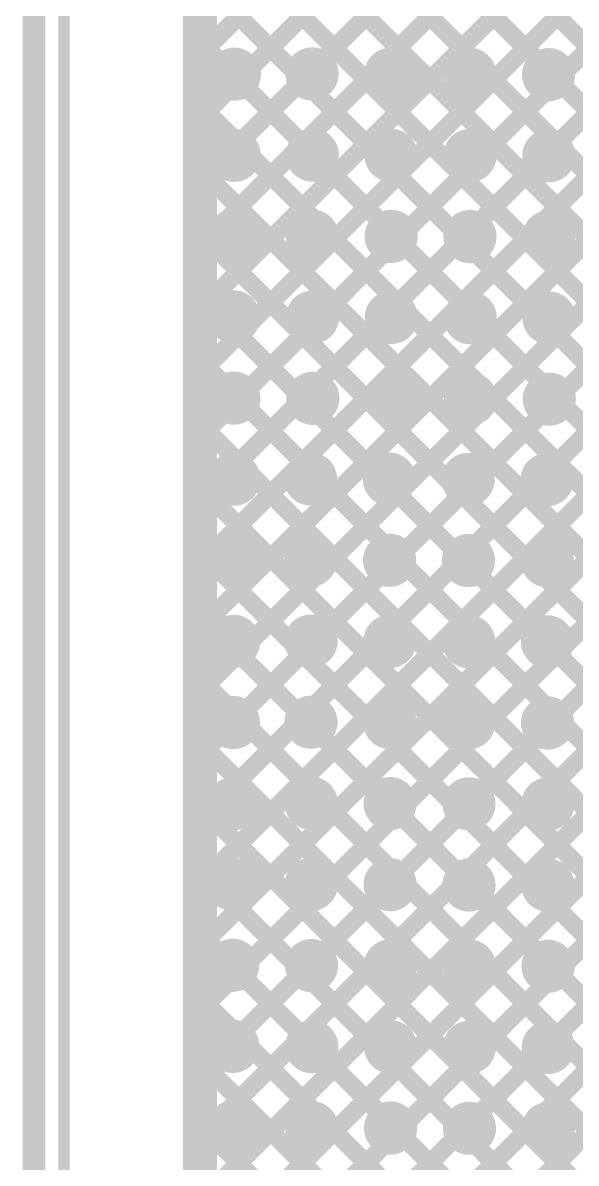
# Model space of a CAD drawing. Header units: millimetres. Extents: x 3.06 to 5.82, y 1.29 to 3.84.
# Drawn here: x 3.058 to 3.303, y 1.853 to 2.359 of the extents above; entities that cross this region are included whole.
import ezdxf

# ---------------------------------------------------------------- set-up
doc = ezdxf.new("R2010")
doc.units = ezdxf.units.MM
doc.header["$MEASUREMENT"] = 0
for name, color, linetype in [('BottomLayer', 5, 'Continuous'), ('Mechanical13', 56, 'Continuous'), ('MultiLayer', 9, 'Continuous'), ('TopLayer', 1, 'Continuous'), ('TopOverlay', 2, 'Continuous'), ('ViaHoleLayer', 16, 'Continuous')]:
    doc.layers.add(name, color=color, linetype=linetype)

# ---------------------------------------------------------------- blocks, each defined once
blk = doc.blocks.new('SMD_H______4')
at = {"layer": 'TopOverlay', "const_width": 0.005}
blk.add_lwpolyline([(0.452, 0.661), (-0.477, 0.661)], dxfattribs=at)

msp = doc.modelspace()

# ---------------------------------------------------------------- linework, layer by layer
at = {"layer": 'BottomLayer', "const_width": 0.008}
for points in [[(3.133, 1.554), (3.133, 3.532)], [(3.133, 2.02991), (3.6929, 2.58981)], [(3.133, 2.34104), (3.37896, 2.587)], [(3.133, 2.19962), (3.52038, 2.587)], [(3.133, 2.0582), (3.6618, 2.587)], [(3.133, 2.08648), (3.63352, 2.587)], [(3.133, 2.14305), (3.57695, 2.587)], [(3.133, 2.17134), (3.54866, 2.587)], [(3.133, 2.11477), (3.60523, 2.587)], [(3.133, 2.28447), (3.43553, 2.587)], [(3.133, 2.25619), (3.46381, 2.587)], [(3.133, 2.31276), (3.40724, 2.587)], [(3.133, 2.2279), (3.4921, 2.587)], [(3.133, 2.00163), (3.703, 2.57163)], [(3.133, 1.97335), (3.703, 2.54335)], [(3.133, 2.52386), (3.70808, 1.94878)], [(3.133, 1.94506), (3.703, 2.51506)], [(3.133, 2.49557), (3.70808, 1.92049)], [(3.133, 1.91678), (3.703, 2.48678)], [(3.133, 2.46729), (3.70808, 1.89221)], [(3.133, 1.88849), (3.703, 2.45849)], [(3.133, 2.439), (3.70808, 1.86393)], [(3.133, 1.86021), (3.703, 2.43021)], [(3.133, 2.41072), (3.6424, 1.90132)], [(3.133, 1.83192), (3.703, 2.40192)], [(3.133, 2.38243), (3.62772, 1.88772)], [(3.133, 1.80364), (3.703, 2.37364)], [(3.133, 2.35415), (3.624, 1.86315)], [(3.133, 1.77536), (3.703, 2.34536)], [(3.133, 2.32587), (3.624, 1.83487)], [(3.133, 1.74707), (3.703, 2.31707)], [(3.133, 2.29758), (3.624, 1.80658)], [(3.133, 1.71879), (3.703, 2.28879)], [(3.133, 2.2693), (3.624, 1.7783)], [(3.133, 1.6905), (3.70462, 2.26212)], [(3.133, 2.24101), (3.624, 1.75001)], [(3.133, 2.21273), (3.624, 1.72173)], [(3.133, 2.18444), (3.624, 1.69344)], [(3.133, 2.15616), (3.624, 1.66516)], [(3.133, 2.12788), (3.624, 1.63688)], [(3.133, 2.09959), (3.624, 1.60859)], [(3.133, 2.07131), (3.624, 1.58031)], [(3.133, 2.04302), (3.624, 1.55202)], [(3.133, 2.01474), (3.624, 1.52374)], [(3.133, 1.98645), (3.624, 1.49545)], [(3.133, 1.95817), (3.624, 1.46717)], [(3.133, 1.92989), (3.624, 1.43889)], [(3.133, 1.9016), (3.62768, 1.40692)], [(3.133, 1.87332), (3.63432, 1.372)]]:
    msp.add_lwpolyline(points, dxfattribs=at)
at = {"layer": 'BottomLayer'}
for points, const_width in [([(3.131, 2.35415, 1), (3.135, 2.35415, 1)], 0.004), ([(3.131, 2.34104, 1), (3.135, 2.34104, 1)], 0.004), ([(3.14587, 2.336, 1), (3.15768, 2.336, 1)], 0.01181), ([(3.18031, 2.33612, 1), (3.19213, 2.33612, 1)], 0.01181), ([(3.21531, 2.33601, 1), (3.22713, 2.33601, 1)], 0.01181), ([(3.25031, 2.33589, 1), (3.26213, 2.33589, 1)], 0.01181), ([(3.28531, 2.33578, 1), (3.29713, 2.33578, 1)], 0.01181), ([(3.131, 2.32587, 1), (3.135, 2.32587, 1)], 0.004), ([(3.131, 2.31276, 1), (3.135, 2.31276, 1)], 0.004), ([(3.14576, 2.3, 1), (3.15757, 2.3, 1)], 0.01181), ([(3.18043, 2.30012, 1), (3.19224, 2.30012, 1)], 0.01181), ([(3.21543, 2.30001, 1), (3.22724, 2.30001, 1)], 0.01181), ([(3.25043, 2.29989, 1), (3.26224, 2.29989, 1)], 0.01181), ([(3.28543, 2.29978, 1), (3.29724, 2.29978, 1)], 0.01181), ([(3.131, 2.29758, 1), (3.135, 2.29758, 1)], 0.004), ([(3.131, 2.28447, 1), (3.135, 2.28447, 1)], 0.004), ([(3.131, 2.2693, 1), (3.135, 2.2693, 1)], 0.004), ([(3.14543, 2.26423, 1), (3.15724, 2.26423, 1)], 0.01181), ([(3.18043, 2.26412, 1), (3.19224, 2.26412, 1)], 0.01181), ([(3.21543, 2.26401, 1), (3.22724, 2.26401, 1)], 0.01181), ([(3.25043, 2.26389, 1), (3.26224, 2.26389, 1)], 0.01181), ([(3.28543, 2.26378, 1), (3.29724, 2.26378, 1)], 0.01181), ([(3.131, 2.25619, 1), (3.135, 2.25619, 1)], 0.004), ([(3.131, 2.24101, 1), (3.135, 2.24101, 1)], 0.004), ([(3.14554, 2.22823, 1), (3.15735, 2.22823, 1)], 0.01181), ([(3.18054, 2.22812, 1), (3.19235, 2.22812, 1)], 0.01181), ([(3.21554, 2.22801, 1), (3.22735, 2.22801, 1)], 0.01181), ([(3.25054, 2.22789, 1), (3.26235, 2.22789, 1)], 0.01181), ([(3.28554, 2.22778, 1), (3.29735, 2.22778, 1)], 0.01181), ([(3.131, 2.2279, 1), (3.135, 2.2279, 1)], 0.004), ([(3.131, 2.21273, 1), (3.135, 2.21273, 1)], 0.004), ([(3.131, 2.19962, 1), (3.135, 2.19962, 1)], 0.004), ([(3.14565, 2.19223, 1), (3.15746, 2.19223, 1)], 0.01181), ([(3.18065, 2.19212, 1), (3.19246, 2.19212, 1)], 0.01181), ([(3.21565, 2.19201, 1), (3.22746, 2.19201, 1)], 0.01181), ([(3.25065, 2.19189, 1), (3.26246, 2.19189, 1)], 0.01181), ([(3.28565, 2.19178, 1), (3.29746, 2.19178, 1)], 0.01181), ([(3.131, 2.18444, 1), (3.135, 2.18444, 1)], 0.004), ([(3.131, 2.17134, 1), (3.135, 2.17134, 1)], 0.004), ([(3.14565, 2.15623, 1), (3.15746, 2.15623, 1)], 0.01181), ([(3.17965, 2.15634, 1), (3.19146, 2.15634, 1)], 0.01181), ([(3.21465, 2.15623, 1), (3.22646, 2.15623, 1)], 0.01181), ([(3.24965, 2.15612, 1), (3.26146, 2.15612, 1)], 0.01181), ([(3.28465, 2.15601, 1), (3.29646, 2.15601, 1)], 0.01181), ([(3.131, 2.15616, 1), (3.135, 2.15616, 1)], 0.004), ([(3.131, 2.14305, 1), (3.135, 2.14305, 1)], 0.004), ([(3.131, 2.12788, 1), (3.135, 2.12788, 1)], 0.004), ([(3.14554, 2.12023, 1), (3.15735, 2.12023, 1)], 0.01181), ([(3.17976, 2.12034, 1), (3.19157, 2.12034, 1)], 0.01181), ([(3.21476, 2.12023, 1), (3.22657, 2.12023, 1)], 0.01181), ([(3.24976, 2.12012, 1), (3.26157, 2.12012, 1)], 0.01181), ([(3.28476, 2.12001, 1), (3.29657, 2.12001, 1)], 0.01181), ([(3.131, 2.11477, 1), (3.135, 2.11477, 1)], 0.004), ([(3.131, 2.09959, 1), (3.135, 2.09959, 1)], 0.004), ([(3.14554, 2.08423, 1), (3.15735, 2.08423, 1)], 0.01181), ([(3.17987, 2.08434, 1), (3.19168, 2.08434, 1)], 0.01181), ([(3.21487, 2.08423, 1), (3.22668, 2.08423, 1)], 0.01181), ([(3.24987, 2.08412, 1), (3.26168, 2.08412, 1)], 0.01181), ([(3.28487, 2.08401, 1), (3.29668, 2.08401, 1)], 0.01181), ([(3.131, 2.08648, 1), (3.135, 2.08648, 1)], 0.004), ([(3.131, 2.07131, 1), (3.135, 2.07131, 1)], 0.004), ([(3.131, 2.0582, 1), (3.135, 2.0582, 1)], 0.004), ([(3.14543, 2.04823, 1), (3.15724, 2.04823, 1)], 0.01181), ([(3.17987, 2.04834, 1), (3.19168, 2.04834, 1)], 0.01181), ([(3.21487, 2.04823, 1), (3.22668, 2.04823, 1)], 0.01181), ([(3.24987, 2.04812, 1), (3.26168, 2.04812, 1)], 0.01181), ([(3.28487, 2.04801, 1), (3.29668, 2.04801, 1)], 0.01181), ([(3.131, 2.04302, 1), (3.135, 2.04302, 1)], 0.004), ([(3.131, 2.02991, 1), (3.135, 2.02991, 1)], 0.004), ([(3.14531, 2.01223, 1), (3.15713, 2.01223, 1)], 0.01181), ([(3.17998, 2.01234, 1), (3.19179, 2.01234, 1)], 0.01181), ([(3.21498, 2.01223, 1), (3.22679, 2.01223, 1)], 0.01181), ([(3.24998, 2.01212, 1), (3.26179, 2.01212, 1)], 0.01181), ([(3.28498, 2.01201, 1), (3.29679, 2.01201, 1)], 0.01181), ([(3.131, 2.01474, 1), (3.135, 2.01474, 1)], 0.004), ([(3.131, 2.00163, 1), (3.135, 2.00163, 1)], 0.004), ([(3.131, 1.98645, 1), (3.135, 1.98645, 1)], 0.004), ([(3.14498, 1.97646, 1), (3.15679, 1.97646, 1)], 0.01181), ([(3.17998, 1.97634, 1), (3.19179, 1.97634, 1)], 0.01181), ([(3.21498, 1.97623, 1), (3.22679, 1.97623, 1)], 0.01181), ([(3.24998, 1.97612, 1), (3.26179, 1.97612, 1)], 0.01181), ([(3.28498, 1.97601, 1), (3.29679, 1.97601, 1)], 0.01181), ([(3.131, 1.97335, 1), (3.135, 1.97335, 1)], 0.004), ([(3.131, 1.95817, 1), (3.135, 1.95817, 1)], 0.004), ([(3.131, 1.94506, 1), (3.135, 1.94506, 1)], 0.004), ([(3.14509, 1.94046, 1), (3.1569, 1.94046, 1)], 0.01181), ([(3.18009, 1.94034, 1), (3.1919, 1.94034, 1)], 0.01181), ([(3.21509, 1.94023, 1), (3.2269, 1.94023, 1)], 0.01181), ([(3.25009, 1.94012, 1), (3.2619, 1.94012, 1)], 0.01181), ([(3.28509, 1.94001, 1), (3.2969, 1.94001, 1)], 0.01181), ([(3.131, 1.92989, 1), (3.135, 1.92989, 1)], 0.004), ([(3.131, 1.91678, 1), (3.135, 1.91678, 1)], 0.004), ([(3.1452, 1.90446, 1), (3.15701, 1.90446, 1)], 0.01181), ([(3.1802, 1.90434, 1), (3.19201, 1.90434, 1)], 0.01181), ([(3.2152, 1.90423, 1), (3.22701, 1.90423, 1)], 0.01181), ([(3.2502, 1.90412, 1), (3.26201, 1.90412, 1)], 0.01181), ([(3.2852, 1.90401, 1), (3.29701, 1.90401, 1)], 0.01181), ([(3.131, 1.9016, 1), (3.135, 1.9016, 1)], 0.004), ([(3.131, 1.88849, 1), (3.135, 1.88849, 1)], 0.004), ([(3.1452, 1.86846, 1), (3.15701, 1.86846, 1)], 0.01181), ([(3.1802, 1.86834, 1), (3.19201, 1.86834, 1)], 0.01181), ([(3.2152, 1.86823, 1), (3.22701, 1.86823, 1)], 0.01181), ([(3.2502, 1.86812, 1), (3.26201, 1.86812, 1)], 0.01181), ([(3.2852, 1.86801, 1), (3.29701, 1.86801, 1)], 0.01181), ([(3.131, 1.87332, 1), (3.135, 1.87332, 1)], 0.004), ([(3.131, 1.86021, 1), (3.135, 1.86021, 1)], 0.004)]:
    msp.add_lwpolyline(points, format="xyb", close=True, dxfattribs=dict(at, const_width=const_width))
at = {"layer": 'Mechanical13', "const_width": 0.01}
msp.add_lwpolyline([(3.06284, 1.52328), (3.06284, 3.57903)], dxfattribs=at)
at = {"layer": 'MultiLayer', "const_width": 0.01181}
for points in [[(3.14587, 2.336, 1), (3.15768, 2.336, 1)], [(3.18031, 2.33612, 1), (3.19213, 2.33612, 1)], [(3.21531, 2.33601, 1), (3.22713, 2.33601, 1)], [(3.25031, 2.33589, 1), (3.26213, 2.33589, 1)], [(3.28531, 2.33578, 1), (3.29713, 2.33578, 1)], [(3.14576, 2.3, 1), (3.15757, 2.3, 1)], [(3.18043, 2.30012, 1), (3.19224, 2.30012, 1)], [(3.21543, 2.30001, 1), (3.22724, 2.30001, 1)], [(3.25043, 2.29989, 1), (3.26224, 2.29989, 1)], [(3.28543, 2.29978, 1), (3.29724, 2.29978, 1)], [(3.14543, 2.26423, 1), (3.15724, 2.26423, 1)], [(3.18043, 2.26412, 1), (3.19224, 2.26412, 1)], [(3.21543, 2.26401, 1), (3.22724, 2.26401, 1)], [(3.25043, 2.26389, 1), (3.26224, 2.26389, 1)], [(3.28543, 2.26378, 1), (3.29724, 2.26378, 1)], [(3.14554, 2.22823, 1), (3.15735, 2.22823, 1)], [(3.18054, 2.22812, 1), (3.19235, 2.22812, 1)], [(3.21554, 2.22801, 1), (3.22735, 2.22801, 1)], [(3.25054, 2.22789, 1), (3.26235, 2.22789, 1)], [(3.28554, 2.22778, 1), (3.29735, 2.22778, 1)], [(3.14565, 2.19223, 1), (3.15746, 2.19223, 1)], [(3.18065, 2.19212, 1), (3.19246, 2.19212, 1)], [(3.21565, 2.19201, 1), (3.22746, 2.19201, 1)], [(3.25065, 2.19189, 1), (3.26246, 2.19189, 1)], [(3.28565, 2.19178, 1), (3.29746, 2.19178, 1)], [(3.14565, 2.15623, 1), (3.15746, 2.15623, 1)], [(3.17965, 2.15634, 1), (3.19146, 2.15634, 1)], [(3.21465, 2.15623, 1), (3.22646, 2.15623, 1)], [(3.24965, 2.15612, 1), (3.26146, 2.15612, 1)], [(3.28465, 2.15601, 1), (3.29646, 2.15601, 1)], [(3.14554, 2.12023, 1), (3.15735, 2.12023, 1)], [(3.17976, 2.12034, 1), (3.19157, 2.12034, 1)], [(3.21476, 2.12023, 1), (3.22657, 2.12023, 1)], [(3.24976, 2.12012, 1), (3.26157, 2.12012, 1)], [(3.28476, 2.12001, 1), (3.29657, 2.12001, 1)], [(3.14554, 2.08423, 1), (3.15735, 2.08423, 1)], [(3.17987, 2.08434, 1), (3.19168, 2.08434, 1)], [(3.21487, 2.08423, 1), (3.22668, 2.08423, 1)], [(3.24987, 2.08412, 1), (3.26168, 2.08412, 1)], [(3.28487, 2.08401, 1), (3.29668, 2.08401, 1)], [(3.14543, 2.04823, 1), (3.15724, 2.04823, 1)], [(3.17987, 2.04834, 1), (3.19168, 2.04834, 1)], [(3.21487, 2.04823, 1), (3.22668, 2.04823, 1)], [(3.24987, 2.04812, 1), (3.26168, 2.04812, 1)], [(3.28487, 2.04801, 1), (3.29668, 2.04801, 1)], [(3.14531, 2.01223, 1), (3.15713, 2.01223, 1)], [(3.17998, 2.01234, 1), (3.19179, 2.01234, 1)], [(3.21498, 2.01223, 1), (3.22679, 2.01223, 1)], [(3.24998, 2.01212, 1), (3.26179, 2.01212, 1)], [(3.28498, 2.01201, 1), (3.29679, 2.01201, 1)], [(3.14498, 1.97646, 1), (3.15679, 1.97646, 1)], [(3.17998, 1.97634, 1), (3.19179, 1.97634, 1)], [(3.21498, 1.97623, 1), (3.22679, 1.97623, 1)], [(3.24998, 1.97612, 1), (3.26179, 1.97612, 1)], [(3.28498, 1.97601, 1), (3.29679, 1.97601, 1)], [(3.14509, 1.94046, 1), (3.1569, 1.94046, 1)], [(3.18009, 1.94034, 1), (3.1919, 1.94034, 1)], [(3.21509, 1.94023, 1), (3.2269, 1.94023, 1)], [(3.25009, 1.94012, 1), (3.2619, 1.94012, 1)], [(3.28509, 1.94001, 1), (3.2969, 1.94001, 1)], [(3.1452, 1.90446, 1), (3.15701, 1.90446, 1)], [(3.1802, 1.90434, 1), (3.19201, 1.90434, 1)], [(3.2152, 1.90423, 1), (3.22701, 1.90423, 1)], [(3.2502, 1.90412, 1), (3.26201, 1.90412, 1)], [(3.2852, 1.90401, 1), (3.29701, 1.90401, 1)], [(3.1452, 1.86846, 1), (3.15701, 1.86846, 1)], [(3.1802, 1.86834, 1), (3.19201, 1.86834, 1)], [(3.2152, 1.86823, 1), (3.22701, 1.86823, 1)], [(3.2502, 1.86812, 1), (3.26201, 1.86812, 1)], [(3.2852, 1.86801, 1), (3.29701, 1.86801, 1)]]:
    msp.add_lwpolyline(points, format="xyb", close=True, dxfattribs=at)
at = {"layer": 'TopLayer', "const_width": 0.008}
for points in [[(3.14, 1.566), (3.14, 3.544)], [(3.14, 2.34804), (3.537, 2.74504)], [(3.14, 2.31976), (3.537, 2.71676)], [(3.14, 2.29147), (3.537, 2.68847)], [(3.14, 2.26319), (3.537, 2.66019)], [(3.14, 2.2349), (3.537, 2.6319)], [(3.14, 2.20662), (3.537, 2.60362)], [(3.14, 2.17834), (3.537, 2.57534)], [(3.14, 2.15005), (3.537, 2.54705)], [(3.14, 2.12177), (3.537, 2.51877)], [(3.14, 2.51686), (3.537, 2.11986)], [(3.14, 2.09348), (3.537, 2.49048)], [(3.14, 2.48857), (3.537, 2.09157)], [(3.14, 2.0652), (3.537, 2.4622)], [(3.14, 2.46029), (3.537, 2.06329)], [(3.14, 2.03691), (3.537, 2.43391)], [(3.14, 2.432), (3.537, 2.035)], [(3.14, 2.00863), (3.537, 2.40563)], [(3.14, 2.40372), (3.537, 2.00672)], [(3.14, 1.98035), (3.537, 2.37735)], [(3.14, 2.37543), (3.537, 1.97843)], [(3.14, 1.95206), (3.537, 2.34906)], [(3.14, 2.34715), (3.537, 1.95015)], [(3.14, 1.92378), (3.537, 2.32078)], [(3.14, 2.31887), (3.537, 1.92187)], [(3.14, 1.89549), (3.537, 2.29249)], [(3.14, 2.29058), (3.537, 1.89358)], [(3.14, 1.86721), (3.537, 2.26421)], [(3.14, 2.2623), (3.537, 1.8653)], [(3.14, 1.83892), (3.537, 2.23592)], [(3.14, 2.23401), (3.537, 1.83701)], [(3.14, 1.81064), (3.537, 2.20764)], [(3.14, 2.20573), (3.537, 1.80873)], [(3.14, 1.78236), (3.537, 2.17936)], [(3.14, 2.17744), (3.537, 1.78044)], [(3.14, 1.75407), (3.537, 2.15107)], [(3.14, 2.14916), (3.537, 1.75216)], [(3.14, 1.72579), (3.537, 2.12279)], [(3.14, 2.12088), (3.537, 1.72388)], [(3.14, 1.6975), (3.537, 2.0945)], [(3.14, 2.09259), (3.537, 1.69559)], [(3.14, 2.06431), (3.537, 1.66731)], [(3.14, 2.03602), (3.537, 1.63902)], [(3.14, 2.00774), (3.537, 1.61074)], [(3.14, 1.97945), (3.537, 1.58245)], [(3.14, 1.95117), (3.537, 1.55417)], [(3.14, 1.92289), (3.537, 1.52589)], [(3.14, 1.8946), (3.537, 1.4976)], [(3.14, 1.86632), (3.537, 1.46932)]]:
    msp.add_lwpolyline(points, dxfattribs=at)
at = {"layer": 'TopLayer'}
for points, const_width in [([(3.138, 2.34804, 1), (3.142, 2.34804, 1)], 0.004), ([(3.138, 2.34715, 1), (3.142, 2.34715, 1)], 0.004), ([(3.14587, 2.336, 1), (3.15768, 2.336, 1)], 0.01181), ([(3.18031, 2.33612, 1), (3.19213, 2.33612, 1)], 0.01181), ([(3.21531, 2.33601, 1), (3.22713, 2.33601, 1)], 0.01181), ([(3.25031, 2.33589, 1), (3.26213, 2.33589, 1)], 0.01181), ([(3.28531, 2.33578, 1), (3.29713, 2.33578, 1)], 0.01181), ([(3.138, 2.31976, 1), (3.142, 2.31976, 1)], 0.004), ([(3.138, 2.31887, 1), (3.142, 2.31887, 1)], 0.004), ([(3.14576, 2.3, 1), (3.15757, 2.3, 1)], 0.01181), ([(3.18043, 2.30012, 1), (3.19224, 2.30012, 1)], 0.01181), ([(3.21543, 2.30001, 1), (3.22724, 2.30001, 1)], 0.01181), ([(3.25043, 2.29989, 1), (3.26224, 2.29989, 1)], 0.01181), ([(3.28543, 2.29978, 1), (3.29724, 2.29978, 1)], 0.01181), ([(3.138, 2.29147, 1), (3.142, 2.29147, 1)], 0.004), ([(3.138, 2.29058, 1), (3.142, 2.29058, 1)], 0.004), ([(3.14543, 2.26423, 1), (3.15724, 2.26423, 1)], 0.01181), ([(3.18043, 2.26412, 1), (3.19224, 2.26412, 1)], 0.01181), ([(3.21543, 2.26401, 1), (3.22724, 2.26401, 1)], 0.01181), ([(3.25043, 2.26389, 1), (3.26224, 2.26389, 1)], 0.01181), ([(3.28543, 2.26378, 1), (3.29724, 2.26378, 1)], 0.01181), ([(3.138, 2.26319, 1), (3.142, 2.26319, 1)], 0.004), ([(3.138, 2.2623, 1), (3.142, 2.2623, 1)], 0.004), ([(3.138, 2.2349, 1), (3.142, 2.2349, 1)], 0.004), ([(3.138, 2.23401, 1), (3.142, 2.23401, 1)], 0.004), ([(3.14554, 2.22823, 1), (3.15735, 2.22823, 1)], 0.01181), ([(3.18054, 2.22812, 1), (3.19235, 2.22812, 1)], 0.01181), ([(3.21554, 2.22801, 1), (3.22735, 2.22801, 1)], 0.01181), ([(3.25054, 2.22789, 1), (3.26235, 2.22789, 1)], 0.01181), ([(3.28554, 2.22778, 1), (3.29735, 2.22778, 1)], 0.01181), ([(3.138, 2.20662, 1), (3.142, 2.20662, 1)], 0.004), ([(3.138, 2.20573, 1), (3.142, 2.20573, 1)], 0.004), ([(3.14565, 2.19223, 1), (3.15746, 2.19223, 1)], 0.01181), ([(3.18065, 2.19212, 1), (3.19246, 2.19212, 1)], 0.01181), ([(3.21565, 2.19201, 1), (3.22746, 2.19201, 1)], 0.01181), ([(3.25065, 2.19189, 1), (3.26246, 2.19189, 1)], 0.01181), ([(3.28565, 2.19178, 1), (3.29746, 2.19178, 1)], 0.01181), ([(3.138, 2.17834, 1), (3.142, 2.17834, 1)], 0.004), ([(3.138, 2.17744, 1), (3.142, 2.17744, 1)], 0.004), ([(3.14565, 2.15623, 1), (3.15746, 2.15623, 1)], 0.01181), ([(3.17965, 2.15634, 1), (3.19146, 2.15634, 1)], 0.01181), ([(3.21465, 2.15623, 1), (3.22646, 2.15623, 1)], 0.01181), ([(3.24965, 2.15612, 1), (3.26146, 2.15612, 1)], 0.01181), ([(3.28465, 2.15601, 1), (3.29646, 2.15601, 1)], 0.01181), ([(3.138, 2.15005, 1), (3.142, 2.15005, 1)], 0.004), ([(3.138, 2.14916, 1), (3.142, 2.14916, 1)], 0.004), ([(3.14554, 2.12023, 1), (3.15735, 2.12023, 1)], 0.01181), ([(3.17976, 2.12034, 1), (3.19157, 2.12034, 1)], 0.01181), ([(3.21476, 2.12023, 1), (3.22657, 2.12023, 1)], 0.01181), ([(3.24976, 2.12012, 1), (3.26157, 2.12012, 1)], 0.01181), ([(3.28476, 2.12001, 1), (3.29657, 2.12001, 1)], 0.01181), ([(3.138, 2.12177, 1), (3.142, 2.12177, 1)], 0.004), ([(3.138, 2.12088, 1), (3.142, 2.12088, 1)], 0.004), ([(3.138, 2.09348, 1), (3.142, 2.09348, 1)], 0.004), ([(3.138, 2.09259, 1), (3.142, 2.09259, 1)], 0.004), ([(3.14554, 2.08423, 1), (3.15735, 2.08423, 1)], 0.01181), ([(3.17987, 2.08434, 1), (3.19168, 2.08434, 1)], 0.01181), ([(3.21487, 2.08423, 1), (3.22668, 2.08423, 1)], 0.01181), ([(3.24987, 2.08412, 1), (3.26168, 2.08412, 1)], 0.01181), ([(3.28487, 2.08401, 1), (3.29668, 2.08401, 1)], 0.01181), ([(3.138, 2.0652, 1), (3.142, 2.0652, 1)], 0.004), ([(3.138, 2.06431, 1), (3.142, 2.06431, 1)], 0.004), ([(3.14543, 2.04823, 1), (3.15724, 2.04823, 1)], 0.01181), ([(3.17987, 2.04834, 1), (3.19168, 2.04834, 1)], 0.01181), ([(3.21487, 2.04823, 1), (3.22668, 2.04823, 1)], 0.01181), ([(3.24987, 2.04812, 1), (3.26168, 2.04812, 1)], 0.01181), ([(3.28487, 2.04801, 1), (3.29668, 2.04801, 1)], 0.01181), ([(3.138, 2.03691, 1), (3.142, 2.03691, 1)], 0.004), ([(3.138, 2.03602, 1), (3.142, 2.03602, 1)], 0.004), ([(3.14531, 2.01223, 1), (3.15713, 2.01223, 1)], 0.01181), ([(3.17998, 2.01234, 1), (3.19179, 2.01234, 1)], 0.01181), ([(3.21498, 2.01223, 1), (3.22679, 2.01223, 1)], 0.01181), ([(3.24998, 2.01212, 1), (3.26179, 2.01212, 1)], 0.01181), ([(3.28498, 2.01201, 1), (3.29679, 2.01201, 1)], 0.01181), ([(3.138, 2.00863, 1), (3.142, 2.00863, 1)], 0.004), ([(3.138, 2.00774, 1), (3.142, 2.00774, 1)], 0.004), ([(3.138, 1.98035, 1), (3.142, 1.98035, 1)], 0.004), ([(3.14498, 1.97646, 1), (3.15679, 1.97646, 1)], 0.01181), ([(3.17998, 1.97634, 1), (3.19179, 1.97634, 1)], 0.01181), ([(3.21498, 1.97623, 1), (3.22679, 1.97623, 1)], 0.01181), ([(3.24998, 1.97612, 1), (3.26179, 1.97612, 1)], 0.01181), ([(3.28498, 1.97601, 1), (3.29679, 1.97601, 1)], 0.01181), ([(3.138, 1.97945, 1), (3.142, 1.97945, 1)], 0.004), ([(3.138, 1.95206, 1), (3.142, 1.95206, 1)], 0.004), ([(3.138, 1.95117, 1), (3.142, 1.95117, 1)], 0.004), ([(3.14509, 1.94046, 1), (3.1569, 1.94046, 1)], 0.01181), ([(3.18009, 1.94034, 1), (3.1919, 1.94034, 1)], 0.01181), ([(3.21509, 1.94023, 1), (3.2269, 1.94023, 1)], 0.01181), ([(3.25009, 1.94012, 1), (3.2619, 1.94012, 1)], 0.01181), ([(3.28509, 1.94001, 1), (3.2969, 1.94001, 1)], 0.01181), ([(3.138, 1.92378, 1), (3.142, 1.92378, 1)], 0.004), ([(3.138, 1.92289, 1), (3.142, 1.92289, 1)], 0.004), ([(3.1452, 1.90446, 1), (3.15701, 1.90446, 1)], 0.01181), ([(3.1802, 1.90434, 1), (3.19201, 1.90434, 1)], 0.01181), ([(3.2152, 1.90423, 1), (3.22701, 1.90423, 1)], 0.01181), ([(3.2502, 1.90412, 1), (3.26201, 1.90412, 1)], 0.01181), ([(3.2852, 1.90401, 1), (3.29701, 1.90401, 1)], 0.01181), ([(3.138, 1.89549, 1), (3.142, 1.89549, 1)], 0.004), ([(3.138, 1.8946, 1), (3.142, 1.8946, 1)], 0.004), ([(3.1452, 1.86846, 1), (3.15701, 1.86846, 1)], 0.01181), ([(3.1802, 1.86834, 1), (3.19201, 1.86834, 1)], 0.01181), ([(3.2152, 1.86823, 1), (3.22701, 1.86823, 1)], 0.01181), ([(3.2502, 1.86812, 1), (3.26201, 1.86812, 1)], 0.01181), ([(3.2852, 1.86801, 1), (3.29701, 1.86801, 1)], 0.01181), ([(3.138, 1.86721, 1), (3.142, 1.86721, 1)], 0.004), ([(3.138, 1.86632, 1), (3.142, 1.86632, 1)], 0.004)]:
    msp.add_lwpolyline(points, format="xyb", close=True, dxfattribs=dict(at, const_width=const_width))
at = {"layer": 'ViaHoleLayer', "const_width": 0.00787}
for points in [[(3.14784, 2.336, 1), (3.15571, 2.336, 1)], [(3.18228, 2.33612, 1), (3.19016, 2.33612, 1)], [(3.21728, 2.33601, 1), (3.22516, 2.33601, 1)], [(3.25228, 2.33589, 1), (3.26016, 2.33589, 1)], [(3.28728, 2.33578, 1), (3.29516, 2.33578, 1)], [(3.14773, 2.3, 1), (3.1556, 2.3, 1)], [(3.18239, 2.30012, 1), (3.19027, 2.30012, 1)], [(3.21739, 2.30001, 1), (3.22527, 2.30001, 1)], [(3.25239, 2.29989, 1), (3.26027, 2.29989, 1)], [(3.28739, 2.29978, 1), (3.29527, 2.29978, 1)], [(3.14739, 2.26423, 1), (3.15527, 2.26423, 1)], [(3.18239, 2.26412, 1), (3.19027, 2.26412, 1)], [(3.21739, 2.26401, 1), (3.22527, 2.26401, 1)], [(3.25239, 2.26389, 1), (3.26027, 2.26389, 1)], [(3.28739, 2.26378, 1), (3.29527, 2.26378, 1)], [(3.14751, 2.22823, 1), (3.15538, 2.22823, 1)], [(3.18251, 2.22812, 1), (3.19038, 2.22812, 1)], [(3.21751, 2.22801, 1), (3.22538, 2.22801, 1)], [(3.25251, 2.22789, 1), (3.26038, 2.22789, 1)], [(3.28751, 2.22778, 1), (3.29538, 2.22778, 1)], [(3.14762, 2.19223, 1), (3.15549, 2.19223, 1)], [(3.18262, 2.19212, 1), (3.19049, 2.19212, 1)], [(3.21762, 2.19201, 1), (3.22549, 2.19201, 1)], [(3.25262, 2.19189, 1), (3.26049, 2.19189, 1)], [(3.28762, 2.19178, 1), (3.29549, 2.19178, 1)], [(3.14762, 2.15623, 1), (3.15549, 2.15623, 1)], [(3.18161, 2.15634, 1), (3.18949, 2.15634, 1)], [(3.21661, 2.15623, 1), (3.22449, 2.15623, 1)], [(3.25161, 2.15612, 1), (3.25949, 2.15612, 1)], [(3.28661, 2.15601, 1), (3.29449, 2.15601, 1)], [(3.14751, 2.12023, 1), (3.15538, 2.12023, 1)], [(3.18173, 2.12034, 1), (3.1896, 2.12034, 1)], [(3.21673, 2.12023, 1), (3.2246, 2.12023, 1)], [(3.25173, 2.12012, 1), (3.2596, 2.12012, 1)], [(3.28673, 2.12001, 1), (3.2946, 2.12001, 1)], [(3.14751, 2.08423, 1), (3.15538, 2.08423, 1)], [(3.18184, 2.08434, 1), (3.18971, 2.08434, 1)], [(3.21684, 2.08423, 1), (3.22471, 2.08423, 1)], [(3.25184, 2.08412, 1), (3.25971, 2.08412, 1)], [(3.28684, 2.08401, 1), (3.29471, 2.08401, 1)], [(3.14739, 2.04823, 1), (3.15527, 2.04823, 1)], [(3.18184, 2.04834, 1), (3.18971, 2.04834, 1)], [(3.21684, 2.04823, 1), (3.22471, 2.04823, 1)], [(3.25184, 2.04812, 1), (3.25971, 2.04812, 1)], [(3.28684, 2.04801, 1), (3.29471, 2.04801, 1)], [(3.14728, 2.01223, 1), (3.15516, 2.01223, 1)], [(3.18195, 2.01234, 1), (3.18982, 2.01234, 1)], [(3.21695, 2.01223, 1), (3.22482, 2.01223, 1)], [(3.25195, 2.01212, 1), (3.25982, 2.01212, 1)], [(3.28695, 2.01201, 1), (3.29482, 2.01201, 1)], [(3.14695, 1.97646, 1), (3.15482, 1.97646, 1)], [(3.18195, 1.97634, 1), (3.18982, 1.97634, 1)], [(3.21695, 1.97623, 1), (3.22482, 1.97623, 1)], [(3.25195, 1.97612, 1), (3.25982, 1.97612, 1)], [(3.28695, 1.97601, 1), (3.29482, 1.97601, 1)], [(3.14706, 1.94046, 1), (3.15493, 1.94046, 1)], [(3.18206, 1.94034, 1), (3.18993, 1.94034, 1)], [(3.21706, 1.94023, 1), (3.22493, 1.94023, 1)], [(3.25206, 1.94012, 1), (3.25993, 1.94012, 1)], [(3.28706, 1.94001, 1), (3.29493, 1.94001, 1)], [(3.14717, 1.90446, 1), (3.15505, 1.90446, 1)], [(3.18217, 1.90434, 1), (3.19005, 1.90434, 1)], [(3.21717, 1.90423, 1), (3.22505, 1.90423, 1)], [(3.25217, 1.90412, 1), (3.26005, 1.90412, 1)], [(3.28717, 1.90401, 1), (3.29505, 1.90401, 1)], [(3.14717, 1.86846, 1), (3.15505, 1.86846, 1)], [(3.18217, 1.86834, 1), (3.19005, 1.86834, 1)], [(3.21717, 1.86823, 1), (3.22505, 1.86823, 1)], [(3.25217, 1.86812, 1), (3.26005, 1.86812, 1)], [(3.28717, 1.86801, 1), (3.29505, 1.86801, 1)]]:
    msp.add_lwpolyline(points, format="xyb", close=True, dxfattribs=at)

# ---------------------------------------------------------------- block references
at = {"rotation": 90}
msp.add_blockref('SMD_H______4', (3.73708, 2.013), dxfattribs=at)

doc.saveas('drawing.dxf')
